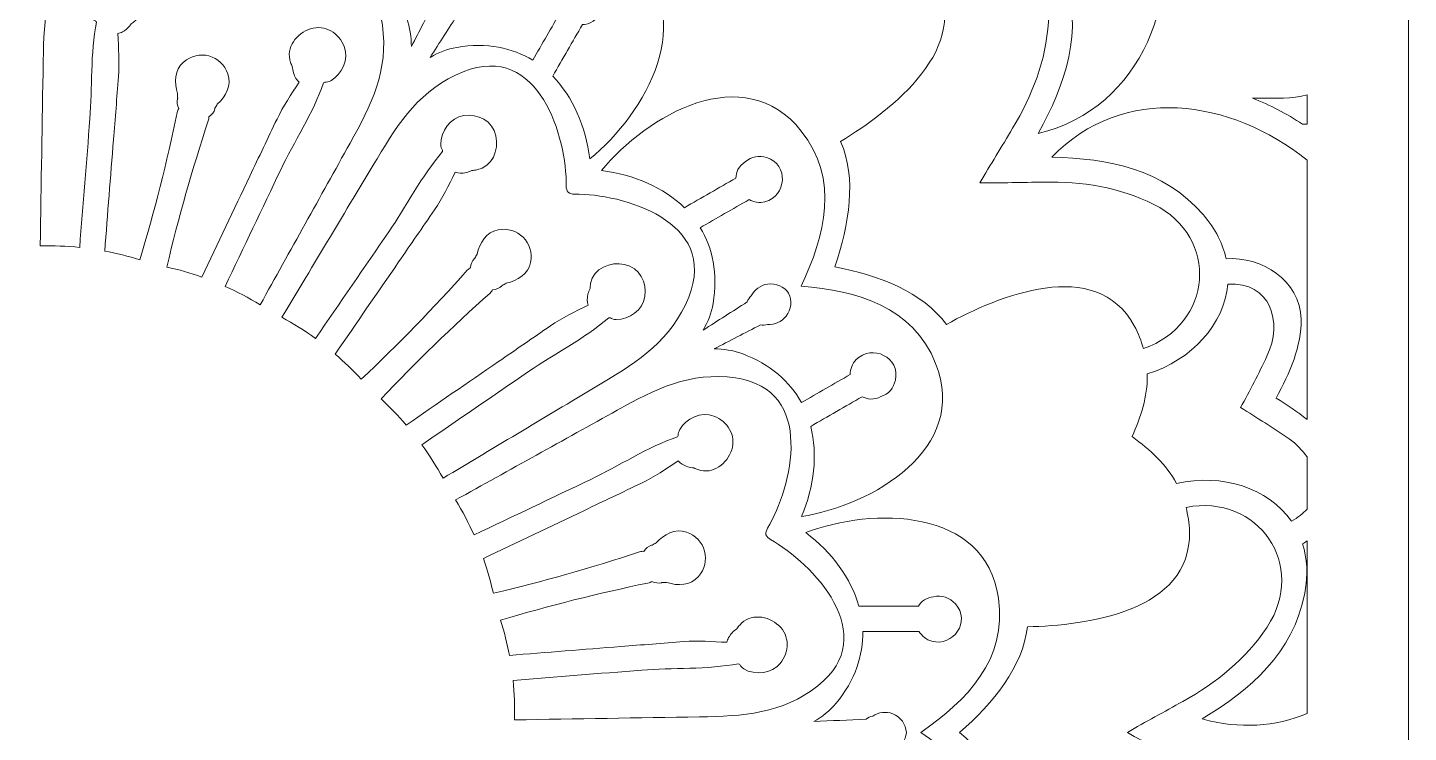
# Model space of a CAD drawing. Extents: x -175 to 692, y -400 to 112.
# Drawn here: x 610.4 to 692.2, y -113.3 to -71.5 of the extents above; entities that cross this region are included whole.
import ezdxf

# ---------------------------------------------------------------- set-up
doc = ezdxf.new("R2010")
doc.units = 0
doc.header["$MEASUREMENT"] = 0
doc.layers.add('Layer 1', color=7, linetype='Continuous', lineweight=0)

msp = doc.modelspace()

# ---------------------------------------------------------------- linework, layer by layer
at = {"layer": 'Layer 1'}
for points, knots in [([(686.0803833007812, -31.52850341796875), (686.0803833007812, -31.52850341796875), (683.049072265625, -31.52850341796875), (683.049072265625, -31.52850341796875), (683.049072265625, -31.52850341796875), (672.7584228515625, -31.52850341796875), (672.7584228515625, -31.52850341796875), (672.7584228515625, -31.52850341796875), (671.214111328125, -31.52850341796875), (671.214111328125, -31.52850341796875), (671.214111328125, -31.52850341796875), (668.0443725585938, -31.52850341796875), (668.0443725585938, -31.52850341796875), (668.0443725585938, -31.52850341796875), (666.4085693359375, -31.52850341796875), (666.4085693359375, -31.52850341796875), (666.4085693359375, -31.52850341796875), (662.9141235351562, -31.52850341796875), (662.9141235351562, -31.52850341796875), (662.9141235351562, -31.52850341796875), (660.7147827148438, -31.52850341796875), (660.7147827148438, -31.52850341796875), (660.7147827148438, -31.52850341796875), (648.3986206054688, -31.52850341796875), (648.3986206054688, -31.52850341796875), (648.3986206054688, -31.52850341796875), (646.5077514648438, -31.52850341796875), (646.5077514648438, -31.52850341796875), (646.5077514648438, -31.52850341796875), (643.0686645507812, -31.52850341796875), (643.0686645507812, -31.52850341796875), (643.0686645507812, -31.52850341796875), (641.4661254882812, -31.52850341796875), (641.4661254882812, -31.52850341796875), (641.4661254882812, -31.52850341796875), (638.6307983398438, -31.52850341796875), (638.6307983398438, -31.52850341796875), (638.6307983398438, -31.52850341796875), (634.322021484375, -31.52850341796875), (634.322021484375, -31.52850341796875), (634.322021484375, -31.52850341796875), (617.1672973632812, -31.52850341796875), (617.1672973632812, -31.52850341796875), (617.1672973632812, -31.52850341796875), (614.3284301757812, -31.52850341796875), (614.3284301757812, -31.52850341796875), (614.3284301757812, -31.52850341796875), (614.1973266601562, -31.52850341796875), (614.1973266601562, -31.52850341796875), (614.1973266601562, -31.52850341796875), (606.5673828125, -31.52850341796875), (606.5673828125, -31.52850341796875), (606.5673828125, -31.52850341796875), (606.436279296875, -31.52850341796875), (606.436279296875, -31.52850341796875), (606.436279296875, -31.52850341796875), (603.597412109375, -31.52850341796875), (603.597412109375, -31.52850341796875), (603.597412109375, -31.52850341796875), (586.4426879882812, -31.52850341796875), (586.4426879882812, -31.52850341796875), (586.4426879882812, -31.52850341796875), (582.1339111328125, -31.52850341796875), (582.1339111328125, -31.52850341796875), (582.1339111328125, -31.52850341796875), (579.2985839843749, -31.52850341796875), (579.2985839843749, -31.52850341796875), (579.2985839843749, -31.52850341796875), (577.696044921875, -31.52850341796875), (577.696044921875, -31.52850341796875), (577.696044921875, -31.52850341796875), (574.2569580078124, -31.52850341796875), (574.2569580078124, -31.52850341796875), (574.2569580078124, -31.52850341796875), (572.3829345703125, -31.52850341796875), (572.3829345703125, -31.52850341796875), (572.3829345703125, -31.52850341796875), (560.048583984375, -31.52850341796875), (560.048583984375, -31.52850341796875), (560.048583984375, -31.52850341796875), (557.8505859375, -31.52850341796875), (557.8505859375, -31.52850341796875), (557.8505859375, -31.52850341796875), (554.3561401367188, -31.52850341796875), (554.3561401367188, -31.52850341796875), (554.3561401367188, -31.52850341796875), (552.7203369140624, -31.52850341796875), (552.7203369140624, -31.52850341796875), (552.7203369140624, -31.52850341796875), (549.5505981445312, -31.52850341796875), (549.5505981445312, -31.52850341796875), (549.5505981445312, -31.52850341796875), (548.0062866210938, -31.52850341796875), (548.0062866210938, -31.52850341796875), (548.0062866210938, -31.52850341796875), (537.7047729492188, -31.52850341796875), (537.7047729492188, -31.52850341796875), (537.7047729492188, -31.52850341796875), (534.684326171875, -31.52850341796875), (534.684326171875, -31.52850341796875), (534.684326171875, -31.52850341796875), (528.5873413085938, -31.52850341796875), (528.5873413085938, -31.52850341796875), (528.5873413085938, -31.52850341796875), (528.5873413085938, -37.62548828125), (528.5873413085938, -37.62548828125), (528.5873413085938, -37.62548828125), (528.5873413085938, -40.65679931640625), (528.5873413085938, -40.65679931640625), (528.5873413085938, -40.65679931640625), (528.5873413085938, -50.94744873046875), (528.5873413085938, -50.94744873046875), (528.5873413085938, -50.94744873046875), (528.5873413085938, -52.49176025390625), (528.5873413085938, -52.49176025390625), (528.5873413085938, -52.49176025390625), (528.5873413085938, -55.6614990234375), (528.5873413085938, -55.6614990234375), (528.5873413085938, -55.6614990234375), (528.5873413085938, -57.2821044921875), (528.5873413085938, -57.2821044921875), (528.5873413085938, -57.2821044921875), (528.5873413085938, -60.7916259765625), (528.5873413085938, -60.7916259765625), (528.5873413085938, -60.7916259765625), (528.5873413085938, -62.9910888671875), (528.5873413085938, -62.9910888671875), (528.5873413085938, -62.9910888671875), (528.5873413085938, -75.3072509765625), (528.5873413085938, -75.3072509765625), (528.5873413085938, -75.3072509765625), (528.5873413085938, -77.1981201171875), (528.5873413085938, -77.1981201171875), (528.5873413085938, -77.1981201171875), (528.5873413085938, -80.63720703125), (528.5873413085938, -80.63720703125), (528.5873413085938, -80.63720703125), (528.5873413085938, -82.23962402343749), (528.5873413085938, -82.23962402343749), (528.5873413085938, -82.23962402343749), (528.5873413085938, -85.07409667968749), (528.5873413085938, -85.07409667968749), (528.5873413085938, -85.07409667968749), (528.5873413085938, -89.3798828125), (528.5873413085938, -89.3798828125), (528.5873413085938, -89.3798828125), (528.5873413085938, -106.53857421875), (528.5873413085938, -106.53857421875), (528.5873413085938, -106.53857421875), (528.5873413085938, -109.3773803710937), (528.5873413085938, -109.3773803710937), (528.5873413085938, -109.3773803710937), (528.5873413085938, -109.5084838867187), (528.5873413085938, -109.5084838867187), (528.5873413085938, -109.5084838867187), (528.5873413085938, -117.1385498046875), (528.5873413085938, -117.1385498046875), (528.5873413085938, -117.1385498046875), (528.5873413085938, -117.2696533203125), (528.5873413085938, -117.2696533203125), (528.5873413085938, -117.2696533203125), (528.5873413085938, -120.1083984375), (528.5873413085938, -120.1083984375), (528.5873413085938, -120.1083984375), (528.5873413085938, -137.26318359375), (528.5873413085938, -137.26318359375), (528.5873413085938, -137.26318359375), (528.5873413085938, -141.5729370117187), (528.5873413085938, -141.5729370117187), (528.5873413085938, -141.5729370117187), (528.5873413085938, -144.4073486328125), (528.5873413085938, -144.4073486328125), (528.5873413085938, -144.4073486328125), (528.5873413085938, -146.0098266601562), (528.5873413085938, -146.0098266601562), (528.5873413085938, -146.0098266601562), (528.5873413085938, -149.4489135742187), (528.5873413085938, -149.4489135742187), (528.5873413085938, -149.4489135742187), (528.5873413085938, -151.3228759765625), (528.5873413085938, -151.3228759765625), (528.5873413085938, -151.3228759765625), (528.5873413085938, -163.6572875976562), (528.5873413085938, -163.6572875976562), (528.5873413085938, -163.6572875976562), (528.5873413085938, -165.8553466796875), (528.5873413085938, -165.8553466796875), (528.5873413085938, -165.8553466796875), (528.5873413085938, -169.3497314453125), (528.5873413085938, -169.3497314453125), (528.5873413085938, -169.3497314453125), (528.5873413085938, -170.9833374023437), (528.5873413085938, -170.9833374023437), (528.5873413085938, -170.9833374023437), (528.5873413085938, -174.1552124023437), (528.5873413085938, -174.1552124023437), (528.5873413085938, -174.1552124023437), (528.5873413085938, -175.6995239257812), (528.5873413085938, -175.6995239257812), (528.5873413085938, -175.6995239257812), (528.5873413085938, -185.990234375), (528.5873413085938, -185.990234375), (528.5873413085938, -185.990234375), (528.5873413085938, -189.021484375), (528.5873413085938, -189.021484375), (528.5873413085938, -189.021484375), (528.5873413085938, -195.1185302734375), (528.5873413085938, -195.1185302734375), (528.5873413085938, -195.1185302734375), (534.684326171875, -195.1185302734375), (534.684326171875, -195.1185302734375), (534.684326171875, -195.1185302734375), (537.7156372070312, -195.1185302734375), (537.7156372070312, -195.1185302734375), (537.7156372070312, -195.1185302734375), (548.0062866210938, -195.1185302734375), (548.0062866210938, -195.1185302734375), (548.0062866210938, -195.1185302734375), (549.5505981445312, -195.1185302734375), (549.5505981445312, -195.1185302734375), (549.5505981445312, -195.1185302734375), (552.7203369140624, -195.1185302734375), (552.7203369140624, -195.1185302734375), (552.7203369140624, -195.1185302734375), (554.3409423828125, -195.1185302734375), (554.3409423828125, -195.1185302734375), (554.3409423828125, -195.1185302734375), (557.8505859375, -195.1185302734375), (557.8505859375, -195.1185302734375), (557.8505859375, -195.1185302734375), (560.0486450195312, -195.1185302734375), (560.0486450195312, -195.1185302734375), (560.0486450195312, -195.1185302734375), (572.3660888671875, -195.1185302734375), (572.3660888671875, -195.1185302734375), (572.3660888671875, -195.1185302734375), (574.2569580078124, -195.1185302734375), (574.2569580078124, -195.1185302734375), (574.2569580078124, -195.1185302734375), (577.696044921875, -195.1185302734375), (577.696044921875, -195.1185302734375), (577.696044921875, -195.1185302734375), (579.3232421875, -195.1185302734375), (579.3232421875, -195.1185302734375), (579.3232421875, -195.1185302734375), (582.1339111328125, -195.1185302734375), (582.1339111328125, -195.1185302734375), (582.1339111328125, -195.1185302734375), (586.4426879882812, -195.1185302734375), (586.4426879882812, -195.1185302734375), (586.4426879882812, -195.1185302734375), (603.597412109375, -195.1185302734375), (603.597412109375, -195.1185302734375), (603.597412109375, -195.1185302734375), (606.4361572265625, -195.1185302734375), (606.4361572265625, -195.1185302734375), (606.4361572265625, -195.1185302734375), (606.5673217773438, -195.1185302734375), (606.5673217773438, -195.1185302734375), (606.5673217773438, -195.1185302734375), (614.1973876953125, -195.1185302734375), (614.1973876953125, -195.1185302734375), (614.1973876953125, -195.1185302734375), (614.3285522460938, -195.1185302734375), (614.3285522460938, -195.1185302734375), (614.3285522460938, -195.1185302734375), (617.1672973632812, -195.1185302734375), (617.1672973632812, -195.1185302734375), (617.1672973632812, -195.1185302734375), (634.322021484375, -195.1185302734375), (634.322021484375, -195.1185302734375), (634.322021484375, -195.1185302734375), (638.6307983398438, -195.1185302734375), (638.6307983398438, -195.1185302734375), (638.6307983398438, -195.1185302734375), (641.4661254882812, -195.1185302734375), (641.4661254882812, -195.1185302734375), (641.4661254882812, -195.1185302734375), (643.0686645507812, -195.1185302734375), (643.0686645507812, -195.1185302734375), (643.0686645507812, -195.1185302734375), (646.5077514648438, -195.1185302734375), (646.5077514648438, -195.1185302734375), (646.5077514648438, -195.1185302734375), (648.3986206054688, -195.1185302734375), (648.3986206054688, -195.1185302734375), (648.3986206054688, -195.1185302734375), (660.716064453125, -195.1185302734375), (660.716064453125, -195.1185302734375), (660.716064453125, -195.1185302734375), (662.9141235351562, -195.1185302734375), (662.9141235351562, -195.1185302734375), (662.9141235351562, -195.1185302734375), (666.4085693359375, -195.1185302734375), (666.4085693359375, -195.1185302734375), (666.4085693359375, -195.1185302734375), (668.042236328125, -195.1185302734375), (668.042236328125, -195.1185302734375), (668.042236328125, -195.1185302734375), (671.214111328125, -195.1185302734375), (671.214111328125, -195.1185302734375), (671.214111328125, -195.1185302734375), (672.7584228515625, -195.1185302734375), (672.7584228515625, -195.1185302734375), (672.7584228515625, -195.1185302734375), (683.0599365234375, -195.1185302734375), (683.0599365234375, -195.1185302734375), (683.0599365234375, -195.1185302734375), (686.0803833007812, -195.1185302734375), (686.0803833007812, -195.1185302734375), (686.0803833007812, -195.1185302734375), (692.1773681640624, -195.1185302734375), (692.1773681640624, -195.1185302734375), (692.1773681640624, -195.1185302734375), (692.1773681640624, -189.021484375), (692.1773681640624, -189.021484375), (692.1773681640624, -189.021484375), (692.1773681640624, -185.990234375), (692.1773681640624, -185.990234375), (692.1773681640624, -185.990234375), (692.1773681640624, -175.6995239257812), (692.1773681640624, -175.6995239257812), (692.1773681640624, -175.6995239257812), (692.1773681640624, -174.1552124023437), (692.1773681640624, -174.1552124023437), (692.1773681640624, -174.1552124023437), (692.1773681640624, -170.9855346679687), (692.1773681640624, -170.9855346679687), (692.1773681640624, -170.9855346679687), (692.1773681640624, -169.3497314453125), (692.1773681640624, -169.3497314453125), (692.1773681640624, -169.3497314453125), (692.1773681640624, -165.8553466796875), (692.1773681640624, -165.8553466796875), (692.1773681640624, -165.8553466796875), (692.1773681640624, -163.6559448242187), (692.1773681640624, -163.6559448242187), (692.1773681640624, -163.6559448242187), (692.1773681640624, -151.3397827148437), (692.1773681640624, -151.3397827148437), (692.1773681640624, -151.3397827148437), (692.1773681640624, -149.4489135742187), (692.1773681640624, -149.4489135742187), (692.1773681640624, -149.4489135742187), (692.1773681640624, -146.0098266601562), (692.1773681640624, -146.0098266601562), (692.1773681640624, -146.0098266601562), (692.1773681640624, -144.4073486328125), (692.1773681640624, -144.4073486328125), (692.1773681640624, -144.4073486328125), (692.1773681640624, -141.5729370117187), (692.1773681640624, -141.5729370117187), (692.1773681640624, -141.5729370117187), (692.1773681640624, -137.2671508789062), (692.1773681640624, -137.2671508789062), (692.1773681640624, -137.2671508789062), (692.1773681640624, -120.1083984375), (692.1773681640624, -120.1083984375), (692.1773681640624, -120.1083984375), (692.1773681640624, -117.2696533203125), (692.1773681640624, -117.2696533203125), (692.1773681640624, -117.2696533203125), (692.1773681640624, -117.1385498046875), (692.1773681640624, -117.1385498046875), (692.1773681640624, -117.1385498046875), (692.1773681640624, -109.5084838867187), (692.1773681640624, -109.5084838867187), (692.1773681640624, -109.5084838867187), (692.1773681640624, -109.3773803710937), (692.1773681640624, -109.3773803710937), (692.1773681640624, -109.3773803710937), (692.1773681640624, -106.53857421875), (692.1773681640624, -106.53857421875), (692.1773681640624, -106.53857421875), (692.1773681640624, -89.38385009765625), (692.1773681640624, -89.38385009765625), (692.1773681640624, -89.38385009765625), (692.1773681640624, -85.07409667968749), (692.1773681640624, -85.07409667968749), (692.1773681640624, -85.07409667968749), (692.1773681640624, -82.23962402343749), (692.1773681640624, -82.23962402343749), (692.1773681640624, -82.23962402343749), (692.1773681640624, -80.63720703125), (692.1773681640624, -80.63720703125), (692.1773681640624, -80.63720703125), (692.1773681640624, -77.1981201171875), (692.1773681640624, -77.1981201171875), (692.1773681640624, -77.1981201171875), (692.1773681640624, -75.3240966796875), (692.1773681640624, -75.3240966796875), (692.1773681640624, -75.3240966796875), (692.1773681640624, -62.98974609375), (692.1773681640624, -62.98974609375), (692.1773681640624, -62.98974609375), (692.1773681640624, -60.7916259765625), (692.1773681640624, -60.7916259765625), (692.1773681640624, -60.7916259765625), (692.1773681640624, -57.29730224609375), (692.1773681640624, -57.29730224609375), (692.1773681640624, -57.29730224609375), (692.1773681640624, -55.6614990234375), (692.1773681640624, -55.6614990234375), (692.1773681640624, -55.6614990234375), (692.1773681640624, -52.49176025390625), (692.1773681640624, -52.49176025390625), (692.1773681640624, -52.49176025390625), (692.1773681640624, -50.94744873046875), (692.1773681640624, -50.94744873046875), (692.1773681640624, -50.94744873046875), (692.1773681640624, -40.65679931640625), (692.1773681640624, -40.65679931640625), (692.1773681640624, -40.65679931640625), (692.1773681640624, -37.62548828125), (692.1773681640624, -37.62548828125), (692.1773681640624, -37.62548828125), (692.1773681640624, -31.52850341796875), (692.1773681640624, -31.52850341796875), (692.1773681640624, -31.52850341796875), (686.0803833007812, -31.52850341796875), (686.0803833007812, -31.52850341796875)], [0, 0, 0, 0, 1, 1, 1, 2, 2, 2, 3, 3, 3, 4, 4, 4, 5, 5, 5, 6, 6, 6, 7, 7, 7, 8, 8, 8, 9, 9, 9, 10, 10, 10, 11, 11, 11, 12, 12, 12, 13, 13, 13, 14, 14, 14, 15, 15, 15, 16, 16, 16, 17, 17, 17, 18, 18, 18, 19, 19, 19, 20, 20, 20, 21, 21, 21, 22, 22, 22, 23, 23, 23, 24, 24, 24, 25, 25, 25, 26, 26, 26, 27, 27, 27, 28, 28, 28, 29, 29, 29, 30, 30, 30, 31, 31, 31, 32, 32, 32, 33, 33, 33, 34, 34, 34, 35, 35, 35, 36, 36, 36, 37, 37, 37, 38, 38, 38, 39, 39, 39, 40, 40, 40, 41, 41, 41, 42, 42, 42, 43, 43, 43, 44, 44, 44, 45, 45, 45, 46, 46, 46, 47, 47, 47, 48, 48, 48, 49, 49, 49, 50, 50, 50, 51, 51, 51, 52, 52, 52, 53, 53, 53, 54, 54, 54, 55, 55, 55, 56, 56, 56, 57, 57, 57, 58, 58, 58, 59, 59, 59, 60, 60, 60, 61, 61, 61, 62, 62, 62, 63, 63, 63, 64, 64, 64, 65, 65, 65, 66, 66, 66, 67, 67, 67, 68, 68, 68, 69, 69, 69, 70, 70, 70, 71, 71, 71, 72, 72, 72, 73, 73, 73, 74, 74, 74, 75, 75, 75, 76, 76, 76, 77, 77, 77, 78, 78, 78, 79, 79, 79, 80, 80, 80, 81, 81, 81, 82, 82, 82, 83, 83, 83, 84, 84, 84, 85, 85, 85, 86, 86, 86, 87, 87, 87, 88, 88, 88, 89, 89, 89, 90, 90, 90, 91, 91, 91, 92, 92, 92, 93, 93, 93, 94, 94, 94, 95, 95, 95, 96, 96, 96, 97, 97, 97, 98, 98, 98, 99, 99, 99, 100, 100, 100, 101, 101, 101, 102, 102, 102, 103, 103, 103, 104, 104, 104, 105, 105, 105, 106, 106, 106, 107, 107, 107, 108, 108, 108, 109, 109, 109, 110, 110, 110, 111, 111, 111, 112, 112, 112, 113, 113, 113, 114, 114, 114, 115, 115, 115, 116, 116, 116, 117, 117, 117, 118, 118, 118, 119, 119, 119, 120, 120, 120, 121, 121, 121, 122, 122, 122, 123, 123, 123, 124, 124, 124, 125, 125, 125, 126, 126, 126, 127, 127, 127, 128, 128, 128, 129, 129, 129, 130, 130, 130, 131, 131, 131, 132, 132, 132, 133, 133, 133, 134, 134, 134, 135, 135, 135, 136, 136, 136, 137, 137, 137, 138, 138, 138, 139, 139, 139, 140, 140, 140, 140]), ([(670.2481079101562, -77.8275146484375), (671.8507690429688, -74.8699951171875), (672.9774780273438, -71.824951171875), (671.7730102539062, -68.34283447265625), (671.4087524414062, -67.28900146484375), (670.8551635742188, -66.47796630859375), (670.1946411132812, -65.87579345703125), (671.3796997070312, -64.14202880859375), (671.2777099609374, -61.43695068359375), (669.315673828125, -60.24224853515625), (667.9558715820312, -59.41180419921875), (666.2366333007812, -59.222412109375), (664.5222778320312, -59.18353271484375), (664.4833984375, -57.46923828125), (664.2940673828125, -55.75006103515625), (663.463623046875, -54.39019775390625), (662.2689819335938, -52.42822265625), (659.5638427734375, -52.326171875), (657.830078125, -53.51116943359375), (657.2278442382812, -52.8507080078125), (656.4168701171874, -52.29705810546875), (655.363037109375, -51.93280029296875), (651.8809204101562, -50.72845458984375), (648.8358764648438, -51.8551025390625), (645.8783569335938, -53.457763671875), (647.4324340820312, -47.20263671875), (654.0516967773438, -44.87640380859375), (660.0737915039062, -46.2362060546875), (664.2794799804688, -47.18804931640625), (667.7033081054688, -49.91253662109375), (670.6074829101562, -53.098388671875), (673.7933349609375, -56.0025634765625), (676.5177612304688, -59.42633056640625), (677.4697265624999, -63.632080078125), (678.8294677734374, -69.65411376953125), (676.5031738281249, -76.2734375), (670.2481079101562, -77.8275146484375)], [0, 0, 0, 0, 1, 1, 1, 2, 2, 2, 3, 3, 3, 4, 4, 4, 5, 5, 5, 6, 6, 6, 7, 7, 7, 8, 8, 8, 9, 9, 9, 10, 10, 10, 11, 11, 11, 12, 12, 12, 12]), ([(643.6881103515625, -79.3233642578125), (643.4403686523438, -77.39532470703125), (642.6925048828125, -75.64697265625), (641.4880981445312, -74.4183349609375), (642.07568359375, -73.3984375), (642.658447265625, -72.3834228515625), (643.24609375, -71.36358642578125), (643.4160766601562, -71.35870361328125), (643.5811157226562, -71.32958984375), (643.7511596679688, -71.2421875), (643.9503784179688, -71.14019775390625), (644.0862426757812, -70.98480224609375), (644.1979370117188, -70.8148193359375), (644.5476684570312, -70.46514892578125), (644.5961914062499, -69.974609375), (644.460205078125, -69.53753662109375), (644.0474853515625, -68.21173095703125), (642.1776733398438, -68.357421875), (641.8425903320312, -69.64923095703125), (641.7551879882812, -69.9794921875), (641.8231811523438, -70.30487060546875), (641.9688720703125, -70.5865478515625), (641.4151611328125, -71.548095703125), (640.8567504882812, -72.50970458984375), (640.3030395507812, -73.47613525390625), (639.0938720703124, -72.7427978515625), (637.5932006835938, -72.41741943359375), (635.8060302734375, -72.71368408203125), (635.2426147460938, -72.80596923828125), (634.7230224609375, -73.0196533203125), (634.2324218749999, -73.30615234375), (634.7861328125, -72.4368896484375), (635.33984375, -71.56756591796875), (635.8982543945312, -70.703125), (636.0343017578125, -70.65936279296875), (636.1508178710938, -70.57684326171875), (636.2576293945312, -70.4554443359375), (636.6218872070312, -70.2659912109375), (636.8987426757812, -69.9114990234375), (636.9569702148438, -69.49383544921875), (637.0346069335938, -68.97906494140625), (636.806396484375, -68.50311279296875), (636.4130859374999, -68.2408447265625), (635.9856567382812, -68.02716064453125), (635.4612426757812, -68.0709228515625), (635.0532836914062, -68.39141845703125), (634.7180786132812, -68.65362548828125), (634.5530395507812, -69.07135009765625), (634.5676269531249, -69.484130859375), (634.51416015625, -69.6346435546875), (634.5043945312499, -69.78033447265625), (634.5384521484374, -69.9163818359375), (634.0625, -70.829345703125), (633.5866088867188, -71.74725341796875), (633.1155395507812, -72.66021728515625), (633.1155395507812, -72.092041015625), (633.0377807617188, -71.5335693359375), (632.8386840820312, -71.00421142578125), (632.2024536132812, -69.309326171875), (631.1729125976562, -68.16802978515625), (629.9345092773438, -67.48809814453125), (630.4880981445312, -66.52655029296875), (631.0466918945312, -65.56494140625), (631.6002807617188, -64.5985107421875), (631.9208374023438, -64.583984375), (632.2316284179688, -64.48193359375), (632.4793090820312, -64.2391357421875), (633.4262695312499, -63.30181884765625), (632.6201782226562, -61.61175537109375), (631.2651977539062, -61.917724609375), (630.8184204101562, -62.01971435546875), (630.420166015625, -62.3062744140625), (630.2890014648438, -62.78704833984375), (630.19677734375, -62.96673583984375), (630.1336059570312, -63.1610107421875), (630.143310546875, -63.3843994140625), (630.1530151367188, -63.57379150390625), (630.2113647460938, -63.73406982421875), (630.2841796875, -63.8846435546875), (629.6965332031249, -64.89959716796875), (629.1138305664062, -65.91461181640625), (628.5260620117188, -66.9344482421875), (626.85546875, -66.507080078125), (624.9663696289062, -66.73052978515625), (623.17431640625, -67.4783935546875), (623.844482421875, -63.2921142578125), (627.1760864257812, -57.5274658203125), (632.2462158203125, -59.533203125), (635.6505737304688, -60.87847900390625), (636.5635375976562, -64.1954345703125), (636.8403930664062, -67.49786376953125), (639.8367919921875, -66.0845947265625), (643.1635742187499, -65.22015380859375), (646.03369140625, -67.49298095703125), (650.3025512695312, -70.8828125), (646.9806518554688, -76.64739990234375), (643.6881103515625, -79.3233642578125)], [0, 0, 0, 0, 1, 1, 1, 2, 2, 2, 3, 3, 3, 4, 4, 4, 5, 5, 5, 6, 6, 6, 7, 7, 7, 8, 8, 8, 9, 9, 9, 10, 10, 10, 11, 11, 11, 12, 12, 12, 13, 13, 13, 14, 14, 14, 15, 15, 15, 16, 16, 16, 17, 17, 17, 18, 18, 18, 19, 19, 19, 20, 20, 20, 21, 21, 21, 22, 22, 22, 23, 23, 23, 24, 24, 24, 25, 25, 25, 26, 26, 26, 27, 27, 27, 28, 28, 28, 29, 29, 29, 30, 30, 30, 31, 31, 31, 32, 32, 32, 32]), ([(631.3963012695312, -71.3927001953125), (631.7848510742188, -74.08807373046875), (630.7261962890625, -76.1617431640625), (629.4829101562499, -78.39093017578125), (627.710205078125, -81.58642578125), (625.9328002929688, -84.77716064453124), (624.1602172851562, -87.97271728515625), (623.489990234375, -87.56475830078125), (622.8004150390624, -87.19567871093749), (622.0864868164062, -86.8800048828125), (623.1839599609375, -84.57318115234375), (624.2816162109375, -82.271240234375), (625.3790893554688, -79.96441650390625), (626.1416015625, -78.36175537109375), (627.3071899414062, -76.58428955078125), (627.909423828125, -74.8165283203125), (627.9384765625, -74.80682373046875), (627.9676513671875, -74.797119140625), (627.9919433593749, -74.78253173828125), (628.1036376953125, -74.78253173828125), (628.2201538085938, -74.75823974609375), (628.3367309570312, -74.6903076171875), (629.0021362304688, -74.3260498046875), (629.4245605468749, -73.4033203125), (629.1381225585938, -72.66510009765625), (628.8223876953125, -71.87347412109375), (628.0065307617188, -71.33441162109375), (627.13720703125, -71.61614990234375), (626.3213500976562, -71.87835693359375), (625.646240234375, -72.71368408203125), (625.9619750976562, -73.61212158203125), (625.9911499023438, -73.6947021484375), (626.0250244140625, -73.77239990234375), (626.0639038085938, -73.85009765625), (626.0736694335938, -73.97149658203125), (626.0930786132812, -74.0928955078125), (626.1318359375, -74.21917724609375), (626.2096557617188, -74.4765625), (626.3310546875, -74.65625), (626.4718017578124, -74.7777099609375), (626.005615234375, -75.4915771484375), (625.5101928710938, -76.2152099609375), (625.1557006835938, -76.96307373046875), (624.62158203125, -78.08978271484375), (624.0824584960938, -79.21649169921875), (623.54345703125, -80.34320068359376), (622.5963134765625, -82.3392333984375), (621.6444702148438, -84.33520507812501), (620.697509765625, -86.32635498046875), (620.0225219726562, -86.08837890625), (619.3328247070312, -85.8941650390625), (618.6286621093749, -85.73388671874999), (619.3230590820312, -82.81030273437499), (620.1390380859375, -79.925537109375), (621.0860595703125, -77.0699462890625), (621.1199340820312, -76.9825439453125), (621.1199340820312, -76.89996337890625), (621.115234375, -76.822265625), (621.2899780273438, -76.71539306640625), (621.4308471679688, -76.54058837890625), (621.4794311523438, -76.35601806640625), (621.4794311523438, -76.35601806640625), (621.4794311523438, -76.322021484375), (621.4794311523438, -76.322021484375), (621.5327758789062, -76.24432373046875), (621.5814208984375, -76.1666259765625), (621.6203002929688, -76.0841064453125), (622.125244140625, -75.6324462890625), (622.484619140625, -74.96221923828125), (622.2515258789062, -74.29205322265625), (622.0621948242188, -73.74810791015625), (621.6444702148438, -73.36444091796875), (621.1249389648438, -73.2236328125), (620.610107421875, -73.087646484375), (620.056396484375, -73.20904541015625), (619.619384765625, -73.58782958984375), (619.0802612304688, -74.0491943359375), (619.0559692382812, -74.81170654296875), (619.2697143554688, -75.45269775390625), (619.2648315429688, -75.54498291015625), (619.2648315429688, -75.63726806640625), (619.2745971679688, -75.72955322265625), (619.2697143554688, -75.7392578125), (619.2600097656249, -75.74896240234375), (619.255126953125, -75.7635498046875), (619.20654296875, -75.9432373046875), (619.2405395507812, -76.1617431640625), (619.3376464843749, -76.3414306640625), (619.2940063476562, -76.40948486328125), (619.255126953125, -76.4822998046875), (619.2357177734375, -76.5745849609375), (618.6334838867188, -79.51763916015625), (617.8953247070312, -82.42663574218751), (617.0357055664062, -85.3065185546875), (616.3461303710938, -85.09283447265625), (615.6467895507812, -84.91802978515625), (614.9473876953124, -84.78686523437501), (615.1222534179688, -82.58685302734376), (615.2971801757812, -80.382080078125), (615.4719238281249, -78.18206787109375), (615.5690307617188, -76.93878173828125), (615.6711425781249, -75.69073486328125), (615.7682495117188, -74.44744873046875), (615.831298828125, -73.621826171875), (615.7682495117188, -72.75250244140625), (615.7244873046875, -71.8978271484375), (615.908935546875, -71.85894775390625), (616.0984497070312, -71.76666259765625), (616.2926635742188, -71.5821533203125), (616.3848876953125, -71.49957275390625), (616.4529418945312, -71.40728759765625), (616.52099609375, -71.31500244140625), (616.5986328125, -71.2615966796875), (616.6763305664062, -71.20330810546875), (616.744384765625, -71.14019775390625), (617.468017578125, -70.5234375), (617.2979736328125, -69.4598388671875), (616.7249145507812, -68.8284912109375), (616.113037109375, -68.14862060546875), (615.1368408203125, -68.20684814453125), (614.471435546875, -68.73626708984375), (613.8499145507812, -69.2315673828125), (613.7527465820312, -70.24176025390625), (614.1461181640624, -70.88763427734375), (614.2189331054688, -71.00421142578125), (614.306396484375, -71.08673095703125), (614.398681640625, -71.14019775390625), (614.4180908203125, -71.1693115234375), (614.4375610351562, -71.188720703125), (614.4569702148438, -71.2130126953125), (614.0975341796875, -73.0439453125), (614.2141723632812, -75.16619873046875), (614.0733032226562, -76.93878173828125), (613.8741455078124, -79.478759765625), (613.670166015625, -82.02355957031249), (613.4662475585938, -84.56829833984375), (612.6940307617188, -84.49066162109375), (611.912109375, -84.46630859375), (611.1254272460938, -84.48089599609375), (611.18359375, -80.828857421875), (611.246826171875, -77.17193603515625), (611.3050537109375, -73.51983642578125), (611.3488159179688, -70.96533203125), (611.4653320312499, -68.64398193359375), (613.1505126953125, -66.50225830078125), (616.1517944335938, -62.68994140625), (620.4400634765625, -66.86163330078125), (621.8096313476562, -69.309326171875), (621.8873291015625, -69.44525146484375), (621.9892578125, -69.52783203125), (622.1009521484375, -69.58612060546875), (622.2273559570312, -69.59100341796875), (622.353515625, -69.571533203125), (622.489501953125, -69.49383544921875), (624.9031372070312, -68.05633544921875), (630.7019042968749, -66.58966064453125), (631.3963012695312, -71.3927001953125)], [0, 0, 0, 0, 1, 1, 1, 2, 2, 2, 3, 3, 3, 4, 4, 4, 5, 5, 5, 6, 6, 6, 7, 7, 7, 8, 8, 8, 9, 9, 9, 10, 10, 10, 11, 11, 11, 12, 12, 12, 13, 13, 13, 14, 14, 14, 15, 15, 15, 16, 16, 16, 17, 17, 17, 18, 18, 18, 19, 19, 19, 20, 20, 20, 21, 21, 21, 22, 22, 22, 23, 23, 23, 24, 24, 24, 25, 25, 25, 26, 26, 26, 27, 27, 27, 28, 28, 28, 29, 29, 29, 30, 30, 30, 31, 31, 31, 32, 32, 32, 33, 33, 33, 34, 34, 34, 35, 35, 35, 36, 36, 36, 37, 37, 37, 38, 38, 38, 39, 39, 39, 40, 40, 40, 41, 41, 41, 42, 42, 42, 43, 43, 43, 44, 44, 44, 45, 45, 45, 46, 46, 46, 47, 47, 47, 48, 48, 48, 49, 49, 49, 50, 50, 50, 51, 51, 51, 52, 52, 52, 52]), ([(670.568603515625, -80.69775390625), (672.86083984375, -80.66375732421875), (675.0317993164062, -80.9891357421875), (677.0957641601562, -82.01867675781249), (681.005126953125, -83.975830078125), (680.6021118164062, -89.15283203125), (676.47900390625, -90.56610107421875), (676.3527221679688, -90.11926269531249), (676.1875610351562, -89.67248535156249), (675.9398803710938, -89.21600341796875), (673.6670532226562, -85.04913330078125), (667.8587646484374, -87.45306396484375), (664.8088989257812, -89.1383056640625), (663.3955688476562, -87.219970703125), (660.81201171875, -86.21954345703125), (658.1943359374999, -85.71929931640625), (659.0684814453124, -83.19879150390624), (659.4957885742188, -80.469482421875), (658.5439453124999, -78.2840576171875), (661.5307617187499, -76.4822998046875), (666.5134887695312, -72.65057373046875), (664.0415039062499, -68.6051025390625), (663.76953125, -68.1583251953125), (663.463623046875, -67.78924560546875), (663.1431274414062, -67.458984375), (666.426025390625, -64.5936279296875), (671.112548828125, -66.83245849609375), (670.8502807617188, -71.20330810546875), (670.70947265625, -73.50531005859375), (669.9033203125, -75.54498291015625), (668.7328491210938, -77.51190185546875), (668.0821533203125, -78.5997314453125), (667.421630859375, -79.66815185546875), (666.7999877929688, -80.75115966796875), (668.048095703125, -80.7559814453125), (669.3010864257812, -80.7171630859375), (670.568603515625, -80.69775390625)], [0, 0, 0, 0, 1, 1, 1, 2, 2, 2, 3, 3, 3, 4, 4, 4, 5, 5, 5, 6, 6, 6, 7, 7, 7, 8, 8, 8, 9, 9, 9, 10, 10, 10, 11, 11, 11, 12, 12, 12, 12]), ([(649.5450439453125, -87.5162353515625), (648.5348510742188, -90.04644775390625), (646.58251953125, -91.30914306640624), (644.3922729492188, -92.625244140625), (641.2598266601562, -94.49981689453125), (638.12255859375, -96.37927246093751), (634.9900512695312, -98.25872802734375), (634.6113891601562, -97.569091796875), (634.198486328125, -96.90380859375), (633.7420654296875, -96.27246093750001), (635.8447875976562, -94.8251953125), (637.9476928710938, -93.37799072265625), (640.0505981445312, -91.93078613281249), (641.5123901367188, -90.92547607421876), (643.4063720703124, -89.96875000000001), (644.814697265625, -88.74005126953125), (644.8438720703125, -88.74493408203125), (644.873046875, -88.749755859375), (644.9022216796874, -88.75457763671875), (644.9993286132812, -88.80804443359375), (645.1110229492188, -88.84204101562501), (645.2470092773438, -88.84686279296875), (646.0093994140625, -88.8614501953125), (646.8350830078125, -88.27380371093751), (646.9515991210938, -87.48706054687501), (647.077880859375, -86.64691162109376), (646.6407470703124, -85.772705078125), (645.7471923828125, -85.58331298828125), (644.9070434570312, -85.40362548828126), (643.9066162109375, -85.78729248046874), (643.731689453125, -86.7197265625), (643.7122802734375, -86.81689453125001), (643.7025756835938, -86.9091796875), (643.6978149414062, -87.00628662109375), (643.6491699218749, -87.1082763671875), (643.6005859375, -87.215087890625), (643.5764160156249, -87.3316650390625), (643.5131835937499, -87.59387207031251), (643.5277709960938, -87.80755615234374), (643.5908813476562, -87.98724365234376), (642.8236083984375, -88.3709716796875), (642.0416870117188, -88.749755859375), (641.3569335937499, -89.22082519531249), (640.3273315429688, -89.92987060546875), (639.3026733398438, -90.63891601562501), (638.2730712890625, -91.3431396484375), (636.4518432617188, -92.59606933593749), (634.6306762695312, -93.84906005859376), (632.8143920898438, -95.10198974609375), (632.3481445312499, -94.56292724609374), (631.8479614257812, -94.04815673828125), (631.3185424804688, -93.55767822265624), (633.382568359375, -91.37225341796876), (635.5340576171875, -89.27911376953124), (637.7776489257812, -87.2830810546875), (637.8505859375, -87.215087890625), (637.8942260742188, -87.14709472656251), (637.9282836914062, -87.07910156249999), (638.1370239257812, -87.07427978515625), (638.3411254882812, -86.99169921875), (638.4722290039062, -86.85571289062499), (638.4818115234375, -86.84600830078125), (638.48681640625, -86.8363037109375), (638.4965209960938, -86.82659912109375), (638.5790405273438, -86.7877197265625), (638.65673828125, -86.74401855468749), (638.734375, -86.69061279296874), (639.3948974609375, -86.55462646484375), (640.0457153320312, -86.15155029296875), (640.1768798828125, -85.45709228515624), (640.28369140625, -84.88885498046874), (640.1136474609375, -84.34490966796875), (639.73486328125, -83.97100830078125), (639.3609008789062, -83.59216308593749), (638.8170166015624, -83.42218017578124), (638.2487182617188, -83.529052734375), (637.5543212890625, -83.66015625000001), (637.1513061523438, -84.31097412109375), (637.0153198242188, -84.971435546875), (636.9617919921875, -85.04913330078125), (636.918212890625, -85.12683105468751), (636.8792724609375, -85.20941162109375), (636.8695678710938, -85.2191162109375), (636.8598632812499, -85.2239990234375), (636.8501586914062, -85.23364257812501), (636.714111328125, -85.36480712890625), (636.631591796875, -85.56878662109374), (636.6267700195312, -85.777587890625), (636.5587158203124, -85.81158447265625), (636.4907836914062, -85.85528564453126), (636.4227905273438, -85.92816162109375), (634.4267578124999, -88.17181396484375), (632.3335571289062, -90.3232421875), (630.1481933593749, -92.38726806640626), (629.6576538085938, -91.85791015625), (629.142822265625, -91.35766601562499), (628.6038208007812, -90.8914794921875), (629.8568725585938, -89.07513427734375), (631.1097412109375, -87.25396728515624), (632.3627319335938, -85.43280029296875), (633.06689453125, -84.4031982421875), (633.7759399414062, -83.37847900390626), (634.4849853515625, -82.34893798828125), (634.9561767578125, -81.6641845703125), (635.3348388671875, -80.88226318359375), (635.7185058593749, -80.11492919921876), (635.8982543945312, -80.17810058593751), (636.1119384765625, -80.192626953125), (636.3742065429688, -80.1295166015625), (636.4907836914062, -80.10522460937499), (636.5975952148438, -80.05670166015624), (636.6995239257812, -80.00811767578126), (636.7967529296874, -80.00323486328126), (636.8890380859375, -79.9935302734375), (636.9861450195312, -79.97412109375), (637.9185180664062, -79.79925537109375), (638.3021850585938, -78.798828125), (638.12255859375, -77.95867919921875), (637.93310546875, -77.0650634765625), (637.0588989257812, -76.62799072265625), (636.21875, -76.7542724609375), (635.4320678710938, -76.870849609375), (634.8444824218749, -77.6964111328125), (634.8589477539062, -78.4588623046875), (634.86376953125, -78.5948486328125), (634.8978271484375, -78.70654296875), (634.9512939453124, -78.8037109375), (634.9561767578125, -78.83282470703125), (634.9608764648438, -78.86199951171875), (634.9658813476562, -78.89111328125), (633.7371826171875, -80.29949951171875), (632.7804565429688, -82.19348144531251), (631.775146484375, -83.65533447265624), (630.3279418945312, -85.7581787109375), (628.8806762695312, -87.86102294921875), (627.433349609375, -89.96386718750001), (626.8021240234375, -89.50732421875001), (626.13671875, -89.09454345703125), (625.4471435546875, -88.71575927734374), (627.3266601562499, -85.58331298828125), (629.2060546874999, -82.446044921875), (631.0806884765625, -79.3135986328125), (632.3967895507812, -77.12335205078125), (633.659423828125, -75.17108154296875), (636.189697265625, -74.160888671875), (640.6964111328124, -72.359130859375), (642.3233642578125, -78.11407470703125), (642.2893676757812, -80.92108154296875), (642.2844848632812, -81.07653808593751), (642.3331298828125, -81.20281982421875), (642.4010620117188, -81.30480957031251), (642.4981689453125, -81.367919921875), (642.6195678710938, -81.41650390625001), (642.7652587890625, -81.41650390625001), (642.7652587890625, -81.41650390625001), (642.7847290039062, -81.41650390625001), (642.7847290039062, -81.41650390625001), (645.591796875, -81.38250732421875), (651.3467407226562, -83.0093994140625), (649.5450439453125, -87.5162353515625)], [0, 0, 0, 0, 1, 1, 1, 2, 2, 2, 3, 3, 3, 4, 4, 4, 5, 5, 5, 6, 6, 6, 7, 7, 7, 8, 8, 8, 9, 9, 9, 10, 10, 10, 11, 11, 11, 12, 12, 12, 13, 13, 13, 14, 14, 14, 15, 15, 15, 16, 16, 16, 17, 17, 17, 18, 18, 18, 19, 19, 19, 20, 20, 20, 21, 21, 21, 22, 22, 22, 23, 23, 23, 24, 24, 24, 25, 25, 25, 26, 26, 26, 27, 27, 27, 28, 28, 28, 29, 29, 29, 30, 30, 30, 31, 31, 31, 32, 32, 32, 33, 33, 33, 34, 34, 34, 35, 35, 35, 36, 36, 36, 37, 37, 37, 38, 38, 38, 39, 39, 39, 40, 40, 40, 41, 41, 41, 42, 42, 42, 43, 43, 43, 44, 44, 44, 45, 45, 45, 46, 46, 46, 47, 47, 47, 48, 48, 48, 49, 49, 49, 50, 50, 50, 51, 51, 51, 52, 52, 52, 53, 53, 53, 53]), ([(664.1726684570312, -91.45965576171875), (666.178466796875, -96.52984619140625), (660.4137573242188, -99.86132812500001), (656.2274169921875, -100.5315551757812), (656.9753417968749, -98.73950195312501), (657.19873046875, -96.850341796875), (656.7713623046874, -95.17974853515625), (657.7913208007812, -94.59210205078125), (658.8062133789062, -94.00933837890624), (659.8212890624999, -93.42169189453125), (659.9717407226562, -93.49450683593749), (660.1320190429688, -93.55279541015624), (660.3214721679688, -93.56250000000001), (660.5448608398438, -93.57220458984375), (660.7390747070312, -93.50909423828126), (660.9188232421875, -93.41680908203125), (661.3995971679688, -93.28570556640626), (661.6862182617188, -92.88745117187501), (661.7881469726562, -92.44067382812501), (662.0940551757812, -91.08569335937501), (660.404052734375, -90.279541015625), (659.4667358398438, -91.2265625), (659.2239379882812, -91.47424316406249), (659.121826171875, -91.7850341796875), (659.1073608398438, -92.10559082031251), (658.1409301757812, -92.66406250000001), (657.1792602539062, -93.21771240234374), (656.2177124023438, -93.7713623046875), (655.537841796875, -92.532958984375), (654.396484375, -91.50335693359375), (652.7017211914062, -90.86718750000001), (652.1723022460938, -90.66802978515625), (651.61376953125, -90.59039306640626), (651.0455932617188, -90.59039306640626), (651.9585571289062, -90.11926269531249), (652.8764648437499, -89.64337158203125), (653.7894287109375, -89.16741943359374), (653.9254760742188, -89.201416015625), (654.0711669921875, -89.19171142578125), (654.2217407226562, -89.1383056640625), (654.6345825195312, -89.15283203125), (655.0521850585938, -88.98773193359375), (655.314453125, -88.65264892578125), (655.6349487304688, -88.24468994140625), (655.6787109375, -87.72015380859375), (655.4650268554688, -87.29278564453125), (655.2027587890624, -86.8994140625), (654.726806640625, -86.67120361328125), (654.2120361328125, -86.74890136718749), (653.79443359375, -86.80712890625001), (653.4398193359375, -87.08398437499999), (653.2504272460938, -87.4482421875), (653.1290283203125, -87.5550537109375), (653.0465087890624, -87.671630859375), (653.0027465820312, -87.80755615234374), (652.1383056640624, -88.3660888671875), (651.2689819335938, -88.91973876953125), (650.3996582031249, -89.473388671875), (650.6862182617188, -88.98284912109375), (650.89990234375, -88.4632568359375), (650.9922485351562, -87.89984130859375), (651.2883911132812, -86.1126708984375), (650.9630737304688, -84.61206054687499), (650.2297363281249, -83.40277099609375), (651.1912841796875, -82.84912109375), (652.15771484375, -82.2906494140625), (653.1193237304688, -81.73699951171874), (653.4010009765625, -81.8826904296875), (653.7263793945312, -81.95068359375), (654.0565795898438, -81.86328125000001), (655.3484497070312, -81.52819824218751), (655.4942016601562, -79.658447265625), (654.1682739257812, -79.24560546875), (653.7312622070312, -79.10968017578125), (653.24072265625, -79.158203125), (652.8910522460938, -79.50787353515625), (652.7210693359375, -79.61956787109375), (652.5656127929688, -79.75555419921875), (652.4636230468749, -79.95465087890625), (652.3762817382812, -80.12469482421876), (652.3471069335938, -80.28979492187501), (652.3422241210938, -80.459716796875), (651.3224487304688, -81.04736328125), (650.307373046875, -81.63018798828124), (649.2874755859375, -82.21783447265625), (648.0588989257812, -81.01336669921876), (646.310546875, -80.2655029296875), (644.3825073242188, -80.017822265625), (647.0584716796874, -76.72515869140625), (652.8231201171875, -73.4033203125), (656.2129516601562, -77.672119140625), (658.4857177734375, -80.54229736328125), (657.6212768554688, -83.8690185546875), (656.2079467773438, -86.86541748046876), (659.5103759765625, -87.14227294921874), (662.8273925781249, -88.05529785156251), (664.1726684570312, -91.45965576171875)], [0, 0, 0, 0, 1, 1, 1, 2, 2, 2, 3, 3, 3, 4, 4, 4, 5, 5, 5, 6, 6, 6, 7, 7, 7, 8, 8, 8, 9, 9, 9, 10, 10, 10, 11, 11, 11, 12, 12, 12, 13, 13, 13, 14, 14, 14, 15, 15, 15, 16, 16, 16, 17, 17, 17, 18, 18, 18, 19, 19, 19, 20, 20, 20, 21, 21, 21, 22, 22, 22, 23, 23, 23, 24, 24, 24, 25, 25, 25, 26, 26, 26, 27, 27, 27, 28, 28, 28, 29, 29, 29, 30, 30, 30, 31, 31, 31, 32, 32, 32, 32]), ([(686.1773681640625, -79.40228271484375), (686.1773681640625, -79.40228271484375), (686.1773681640625, -94.78240966796875), (686.1773681640625, -94.78240966796875), (685.6082763671874, -94.31939697265624), (684.9814453125, -93.89971923828126), (684.3367309570312, -93.50909423828126), (685.1622924804688, -92.00360107421875), (685.8567504882812, -90.42034912109375), (685.8179931640624, -88.82745361328124), (685.7645263671875, -86.52551269531249), (683.4771118164062, -85.08795166015625), (681.3839721679688, -85.24822998046875), (681.1897583007812, -84.37408447265625), (680.7623291015625, -83.49023437499999), (680.0338745117188, -82.65002441406251), (677.6201782226562, -79.8624267578125), (674.4197387695312, -79.3184814453125), (671.0542602539062, -79.2261962890625), (675.2779541015625, -74.84210205078125), (681.6599731445312, -75.76177978515625), (686.1773681640625, -79.40228271484375)], [0, 0, 0, 0, 1, 1, 1, 2, 2, 2, 3, 3, 3, 4, 4, 4, 5, 5, 5, 6, 6, 6, 7, 7, 7, 7]), ([(685.9102172851562, -77.26904296875), (684.9680786132812, -76.642578125), (683.9676513671875, -76.1229248046875), (682.9379882812499, -75.72955322265625), (682.9379882812499, -75.72955322265625), (683.438232421875, -75.72955322265625), (683.438232421875, -75.72955322265625), (684.2365112304688, -75.72955322265625), (685.2922973632812, -75.7872314453125), (686.1773681640625, -75.53125), (686.1773681640625, -75.53125), (686.1773681640625, -77.2718505859375), (686.1773681640625, -77.2718505859375), (686.0869140624999, -77.2686767578125), (686.0020751953125, -77.2744140625), (685.9102172851562, -77.26904296875)], [0, 0, 0, 0, 1, 1, 1, 2, 2, 2, 3, 3, 3, 4, 4, 4, 5, 5, 5, 5]), ([(685.1089477539062, -95.92761230468751), (685.5462646484375, -96.2320556640625), (685.9060058593749, -96.59832763671875), (686.1773681640625, -96.99371337890625), (686.1773681640625, -96.99371337890625), (686.1773681640625, -100.0814819335937), (686.1773681640625, -100.0814819335937), (685.9451293945312, -100.3484497070312), (685.639892578125, -100.5911865234375), (685.2448120117188, -100.7938232421875), (683.8705444335938, -98.831787109375), (681.15087890625, -97.95764160156251), (678.4506225585938, -98.56469726562501), (677.8289794921875, -97.44769287109376), (676.8868408203124, -96.56866455078125), (675.8087158203125, -95.7916259765625), (676.343017578125, -94.61151123046875), (676.7120971679688, -93.4119873046875), (676.7120971679688, -92.168701171875), (676.7120971679688, -92.168701171875), (676.7120971679688, -92.07159423828125), (676.7120971679688, -92.07159423828125), (679.35400390625, -91.24597167968749), (681.2722778320312, -89.1285400390625), (681.4810791015625, -86.74401855468749), (684.0112915039062, -86.6177978515625), (684.7640380859375, -88.96343994140625), (683.797607421875, -91.02740478515626), (683.3119506835938, -92.0570068359375), (682.77783203125, -93.06231689453126), (682.2387084960938, -94.06756591796876), (683.2100219726562, -94.6697998046875), (684.1764526367188, -95.27685546875), (685.1089477539062, -95.92761230468751)], [0, 0, 0, 0, 1, 1, 1, 2, 2, 2, 3, 3, 3, 4, 4, 4, 5, 5, 5, 6, 6, 6, 7, 7, 7, 8, 8, 8, 9, 9, 9, 10, 10, 10, 11, 11, 11, 11]), ([(654.396484375, -101.896240234375), (656.8441772460938, -103.2657470703125), (661.0159301757812, -107.5540161132812), (657.2035522460938, -110.5552978515625), (655.0618896484374, -112.240478515625), (652.740478515625, -112.3570556640625), (650.1859741210938, -112.4007568359375), (646.5339355468749, -112.4590454101562), (642.876953125, -112.5221557617187), (639.2250366210938, -112.5804443359375), (639.239501953125, -111.793701171875), (639.2152709960938, -111.0118408203125), (639.1375122070312, -110.2396240234375), (641.6823120117188, -110.03564453125), (644.2271118164062, -109.8317260742187), (646.7670288085938, -109.632568359375), (648.5396728515625, -109.4917602539062), (650.6619262695312, -109.6082763671875), (652.4927978515624, -109.2489013671875), (652.51708984375, -109.2683715820312), (652.5365600585938, -109.2877807617187), (652.5656127929688, -109.3071899414062), (652.6190795898438, -109.3994750976562), (652.7017211914062, -109.4868774414062), (652.8181762695312, -109.5597534179687), (653.4641113281249, -109.953125), (654.4743041992188, -109.85595703125), (654.9696655273438, -109.2343139648437), (655.4989624023438, -108.5690307617187), (655.5572509765625, -107.5928955078125), (654.8774414062499, -106.98095703125), (654.2460327148438, -106.4078979492187), (653.182373046875, -106.2379150390625), (652.5656127929688, -106.9614868164062), (652.5025634765625, -107.029541015625), (652.4442138671875, -107.1072387695312), (652.390869140625, -107.1849365234375), (652.298583984375, -107.2529296875), (652.2063598632812, -107.3209228515625), (652.1237182617188, -107.4131469726562), (651.939208984375, -107.607421875), (651.8468627929688, -107.796875), (651.80810546875, -107.9813842773437), (650.9533691406249, -107.9376831054687), (650.0840454101562, -107.87451171875), (649.2584228515625, -107.9376831054687), (648.01513671875, -108.0347900390625), (646.7670288085938, -108.1367797851562), (645.5237426757812, -108.23388671875), (643.3238525390625, -108.4087524414062), (641.1190185546875, -108.5836181640625), (638.9190063476562, -108.7584228515625), (638.787841796875, -108.05908203125), (638.6129760742188, -107.3597412109375), (638.3992919921874, -106.670166015625), (641.2792968749999, -105.810546875), (644.1881713867188, -105.0723876953125), (647.1312255859374, -104.4701538085937), (647.2235107421875, -104.4507446289062), (647.29638671875, -104.411865234375), (647.3643188476562, -104.3681640625), (647.5440673828124, -104.46533203125), (647.7626342773438, -104.499267578125), (647.9423828125, -104.4507446289062), (647.9569702148438, -104.4458618164062), (647.9666748046875, -104.4361572265625), (647.9762573242188, -104.4313354492187), (648.0686035156249, -104.4409790039062), (648.160888671875, -104.4409790039062), (648.2531127929688, -104.4361572265625), (648.8942260742188, -104.6498413085937), (649.6566772460938, -104.6255493164062), (650.1180419921874, -104.0864868164062), (650.4968872070312, -103.6494140625), (650.6182861328125, -103.0957641601562), (650.4822998046875, -102.5809936523437), (650.3414306640625, -102.0613403320312), (649.957763671875, -101.6436767578125), (649.4138793945312, -101.4542846679687), (648.74365234375, -101.22119140625), (648.0733642578124, -101.58056640625), (647.6217651367188, -102.0856323242187), (647.5392456054688, -102.12451171875), (647.4615478515625, -102.1730346679687), (647.3837890625, -102.2264404296875), (647.3837890625, -102.2264404296875), (647.349853515625, -102.2264404296875), (647.349853515625, -102.2264404296875), (647.1652832031249, -102.2750244140625), (646.9904174804688, -102.4158935546875), (646.883544921875, -102.5906982421875), (646.805908203125, -102.5858764648437), (646.723388671875, -102.5858764648437), (646.6358642578125, -102.6198120117187), (643.7803344726562, -103.5668334960937), (640.8956298828124, -104.3827514648437), (637.9719848632812, -105.0772094726562), (637.8117065429688, -104.373046875), (637.6174926757812, -103.6834106445312), (637.3795166015625, -103.0083618164062), (639.3706054687499, -102.0613403320312), (641.36669921875, -101.1094970703125), (643.3626098632812, -100.1624755859375), (644.4893798828124, -99.6234130859375), (645.6160888671875, -99.08435058593751), (646.7427978515624, -98.55010986328125), (647.4906005859375, -98.19561767578125), (648.2142333984374, -97.7001953125), (648.92822265625, -97.2340087890625), (649.0496215820312, -97.37481689453126), (649.229248046875, -97.49627685546876), (649.4866943359375, -97.573974609375), (649.6129760742188, -97.61279296875001), (649.7343749999999, -97.63226318359375), (649.8557739257812, -97.6419677734375), (649.9334106445312, -97.6807861328125), (650.0112304687499, -97.71478271484376), (650.09375, -97.74395751953125), (650.9922485351562, -98.05963134765626), (651.8275146484374, -97.38458251953126), (652.0896606445312, -96.56866455078125), (652.3713989257812, -95.69934082031251), (651.8323974609375, -94.88348388671875), (651.0407104492188, -94.56781005859374), (650.3025512695312, -94.28124999999999), (649.3798828125, -94.70379638671875), (649.0107421874999, -95.36914062500001), (648.9475708007812, -95.48565673828125), (648.9232788085938, -95.60223388671875), (648.9232788085938, -95.71392822265625), (648.9088134765625, -95.73822021484375), (648.8990478515624, -95.767333984375), (648.8893432617188, -95.7965087890625), (647.1215209960938, -96.398681640625), (645.3441162109375, -97.56427001953126), (643.741455078125, -98.32672119140625), (641.4346313476562, -99.42431640625001), (639.1326293945312, -100.5218505859375), (636.8258056640625, -101.619384765625), (636.5101928710938, -100.905517578125), (636.14111328125, -100.2158813476562), (635.7330932617188, -99.54571533203125), (638.9287109375, -97.77307128906251), (642.1194458007812, -95.99560546875), (645.31494140625, -94.2230224609375), (647.5440673828124, -92.979736328125), (649.6177978515625, -91.92102050781249), (652.3180541992188, -92.3095703125), (657.1162109374999, -93.00402832031251), (655.6495361328124, -98.80267333984376), (654.2120361328125, -101.21630859375), (654.1343383789062, -101.352294921875), (654.1149291992188, -101.4785766601562), (654.1197509765624, -101.6048583984375), (654.177978515625, -101.716552734375), (654.2606201171874, -101.8185424804687), (654.396484375, -101.896240234375)], [0, 0, 0, 0, 1, 1, 1, 2, 2, 2, 3, 3, 3, 4, 4, 4, 5, 5, 5, 6, 6, 6, 7, 7, 7, 8, 8, 8, 9, 9, 9, 10, 10, 10, 11, 11, 11, 12, 12, 12, 13, 13, 13, 14, 14, 14, 15, 15, 15, 16, 16, 16, 17, 17, 17, 18, 18, 18, 19, 19, 19, 20, 20, 20, 21, 21, 21, 22, 22, 22, 23, 23, 23, 24, 24, 24, 25, 25, 25, 26, 26, 26, 27, 27, 27, 28, 28, 28, 29, 29, 29, 30, 30, 30, 31, 31, 31, 32, 32, 32, 33, 33, 33, 34, 34, 34, 35, 35, 35, 36, 36, 36, 37, 37, 37, 38, 38, 38, 39, 39, 39, 40, 40, 40, 41, 41, 41, 42, 42, 42, 43, 43, 43, 44, 44, 44, 45, 45, 45, 46, 46, 46, 47, 47, 47, 48, 48, 48, 49, 49, 49, 50, 50, 50, 51, 51, 51, 52, 52, 52, 52]), ([(678.8197021484375, -115.1641235351562), (680.8206787109375, -116.2810668945312), (682.5398559570312, -117.645751953125), (683.8073120117188, -119.5689086914062), (686.2210083007812, -123.2210083007812), (683.2827758789062, -127.4995727539062), (679.0043334960938, -126.6642456054687), (679.1160278320312, -126.2174682617187), (679.1985473632812, -125.746337890625), (679.2082519531249, -125.2218627929687), (679.3297119140625, -120.48193359375), (673.0939331054688, -119.6563720703125), (669.6118774414062, -119.5883178710937), (669.3447265625, -117.2232666015625), (667.606201171875, -115.0669555664062), (665.5906982421875, -113.323486328125), (667.606201171875, -111.5800170898437), (669.3447265625, -109.4237670898437), (669.6118774414062, -107.0586547851562), (673.0939331054688, -106.9906616210937), (679.3297119140625, -106.1651000976562), (679.2082519531249, -101.4251708984375), (679.1985473632812, -100.900634765625), (679.1160278320312, -100.4295654296875), (679.0043334960938, -99.98278808593751), (683.2827758789062, -99.1474609375), (686.2210083007812, -103.426025390625), (683.8073120117188, -107.078125), (682.5398559570312, -109.001220703125), (680.8206787109375, -110.3659057617187), (678.8197021484375, -111.48291015625), (677.7125854492188, -112.1045532226562), (676.6051635742188, -112.697021484375), (675.5318603515624, -113.323486328125), (676.6051635742188, -113.9500122070312), (677.7125854492188, -114.54248046875), (678.8197021484375, -115.1641235351562)], [0, 0, 0, 0, 1, 1, 1, 2, 2, 2, 3, 3, 3, 4, 4, 4, 5, 5, 5, 6, 6, 6, 7, 7, 7, 8, 8, 8, 9, 9, 9, 10, 10, 10, 11, 11, 11, 12, 12, 12, 12]), ([(659.6269531249999, -120.8073120117187), (659.6269531249999, -120.8073120117187), (663.1527709960938, -120.8073120117187), (663.1527709960938, -120.8073120117187), (663.2402343749999, -120.9481811523437), (663.3519287109375, -121.0792846679687), (663.5073852539062, -121.1812744140625), (663.6773071289062, -121.2880859375), (663.85693359375, -121.3318481445312), (664.0366821289062, -121.3512573242187), (664.541748046875, -121.516357421875), (665.0177001953125, -121.29296875), (665.343017578125, -120.9432983398437), (666.28515625, -119.9234619140625), (665.2216186523438, -118.3790893554687), (663.9395751953125, -118.728759765625), (663.6093139648438, -118.821044921875), (663.3568115234375, -119.03955078125), (663.186767578125, -119.3115234375), (663.186767578125, -119.3115234375), (659.850341796875, -119.3115234375), (659.850341796875, -119.3115234375), (659.8843383789062, -117.8983154296875), (659.4132690429688, -116.431640625), (658.2623901367188, -115.032958984375), (657.8981323242188, -114.591064453125), (657.4464111328125, -114.2510986328125), (656.9511108398438, -113.9694213867187), (657.9855346679688, -114.0131225585937), (659.01513671875, -114.0617065429687), (660.0494995117188, -114.1102905273437), (660.1563110351562, -114.2073974609375), (660.2874755859375, -114.2705078125), (660.4429321289062, -114.2947998046875), (660.7877197265625, -114.5181884765625), (661.2344360351562, -114.581298828125), (661.6278686523438, -114.4259033203125), (662.113525390625, -114.231689453125), (662.4096679687499, -113.7994384765625), (662.4388427734374, -113.323486328125), (662.4096679687499, -112.8475341796875), (662.113525390625, -112.4153442382812), (661.6278686523438, -112.2210693359375), (661.2344360351562, -112.065673828125), (660.7877197265625, -112.1287841796875), (660.4429321289062, -112.3522338867187), (660.2874755859375, -112.3765258789062), (660.1563110351562, -112.4396362304687), (660.0494995117188, -112.5367431640625), (659.01513671875, -112.5853271484375), (657.9855346679688, -112.6338500976562), (656.9511108398438, -112.6776123046875), (657.4464111328125, -112.3959350585937), (657.8981323242188, -112.0559692382812), (658.2623901367188, -111.614013671875), (659.4132690429688, -110.21533203125), (659.8843383789062, -108.7487182617187), (659.850341796875, -107.33544921875), (659.850341796875, -107.33544921875), (663.186767578125, -107.33544921875), (663.186767578125, -107.33544921875), (663.3568115234375, -107.607421875), (663.6093139648438, -107.8259887695312), (663.9395751953125, -107.9182739257812), (665.2216186523438, -108.2678833007812), (666.28515625, -106.7235717773437), (665.343017578125, -105.7037353515625), (665.0177001953125, -105.35400390625), (664.541748046875, -105.1306762695312), (664.0366821289062, -105.2957763671875), (663.85693359375, -105.315185546875), (663.6773071289062, -105.35888671875), (663.5073852539062, -105.4657592773437), (663.3519287109375, -105.5676879882812), (663.2402343749999, -105.6988525390625), (663.1527709960938, -105.8396606445312), (663.1527709960938, -105.8396606445312), (659.6269531249999, -105.8396606445312), (659.6269531249999, -105.8396606445312), (659.1655883789062, -104.1836547851562), (658.0291137695312, -102.65869140625), (656.47998046875, -101.4785766601562), (660.4429321289062, -99.96820068359376), (667.1011352539062, -99.97308349609376), (667.8975219726562, -105.36376953125), (668.4317626953125, -108.9818115234375), (666.0181274414062, -111.434326171875), (663.2984619140625, -113.323486328125), (666.0181274414062, -115.2127075195312), (668.4317626953125, -117.6652221679687), (667.8975219726562, -121.2832641601562), (667.1011352539062, -126.6739501953125), (660.4429321289062, -126.6788330078125), (656.47998046875, -125.16845703125), (658.0291137695312, -123.98828125), (659.1655883789062, -122.46337890625), (659.6269531249999, -120.8073120117187)], [0, 0, 0, 0, 1, 1, 1, 2, 2, 2, 3, 3, 3, 4, 4, 4, 5, 5, 5, 6, 6, 6, 7, 7, 7, 8, 8, 8, 9, 9, 9, 10, 10, 10, 11, 11, 11, 12, 12, 12, 13, 13, 13, 14, 14, 14, 15, 15, 15, 16, 16, 16, 17, 17, 17, 18, 18, 18, 19, 19, 19, 20, 20, 20, 21, 21, 21, 22, 22, 22, 23, 23, 23, 24, 24, 24, 25, 25, 25, 26, 26, 26, 27, 27, 27, 28, 28, 28, 29, 29, 29, 30, 30, 30, 31, 31, 31, 32, 32, 32, 32]), ([(679.9659423828124, -112.517333984375), (682.8408813476562, -110.75439453125), (685.342041015625, -108.6807250976562), (686.0413818359375, -105.0626220703125), (686.2501831054688, -103.969970703125), (686.1773681640625, -102.9937744140625), (685.9053955078125, -102.1390380859375), (686.00048828125, -102.0934448242187), (686.0856933593749, -102.0286254882812), (686.1773681640625, -101.9757690429687), (686.1773681640625, -101.9757690429687), (686.1773681640625, -112.20654296875), (686.1773681640625, -112.20654296875), (684.2990112304688, -112.970458984375), (682.1911010742188, -113.1585693359375), (679.9659423828124, -112.517333984375)], [0, 0, 0, 0, 1, 1, 1, 2, 2, 2, 3, 3, 3, 4, 4, 4, 5, 5, 5, 5])]:
    msp.add_open_spline(points, degree=3, knots=knots, dxfattribs=at)

doc.saveas('drawing.dxf')
